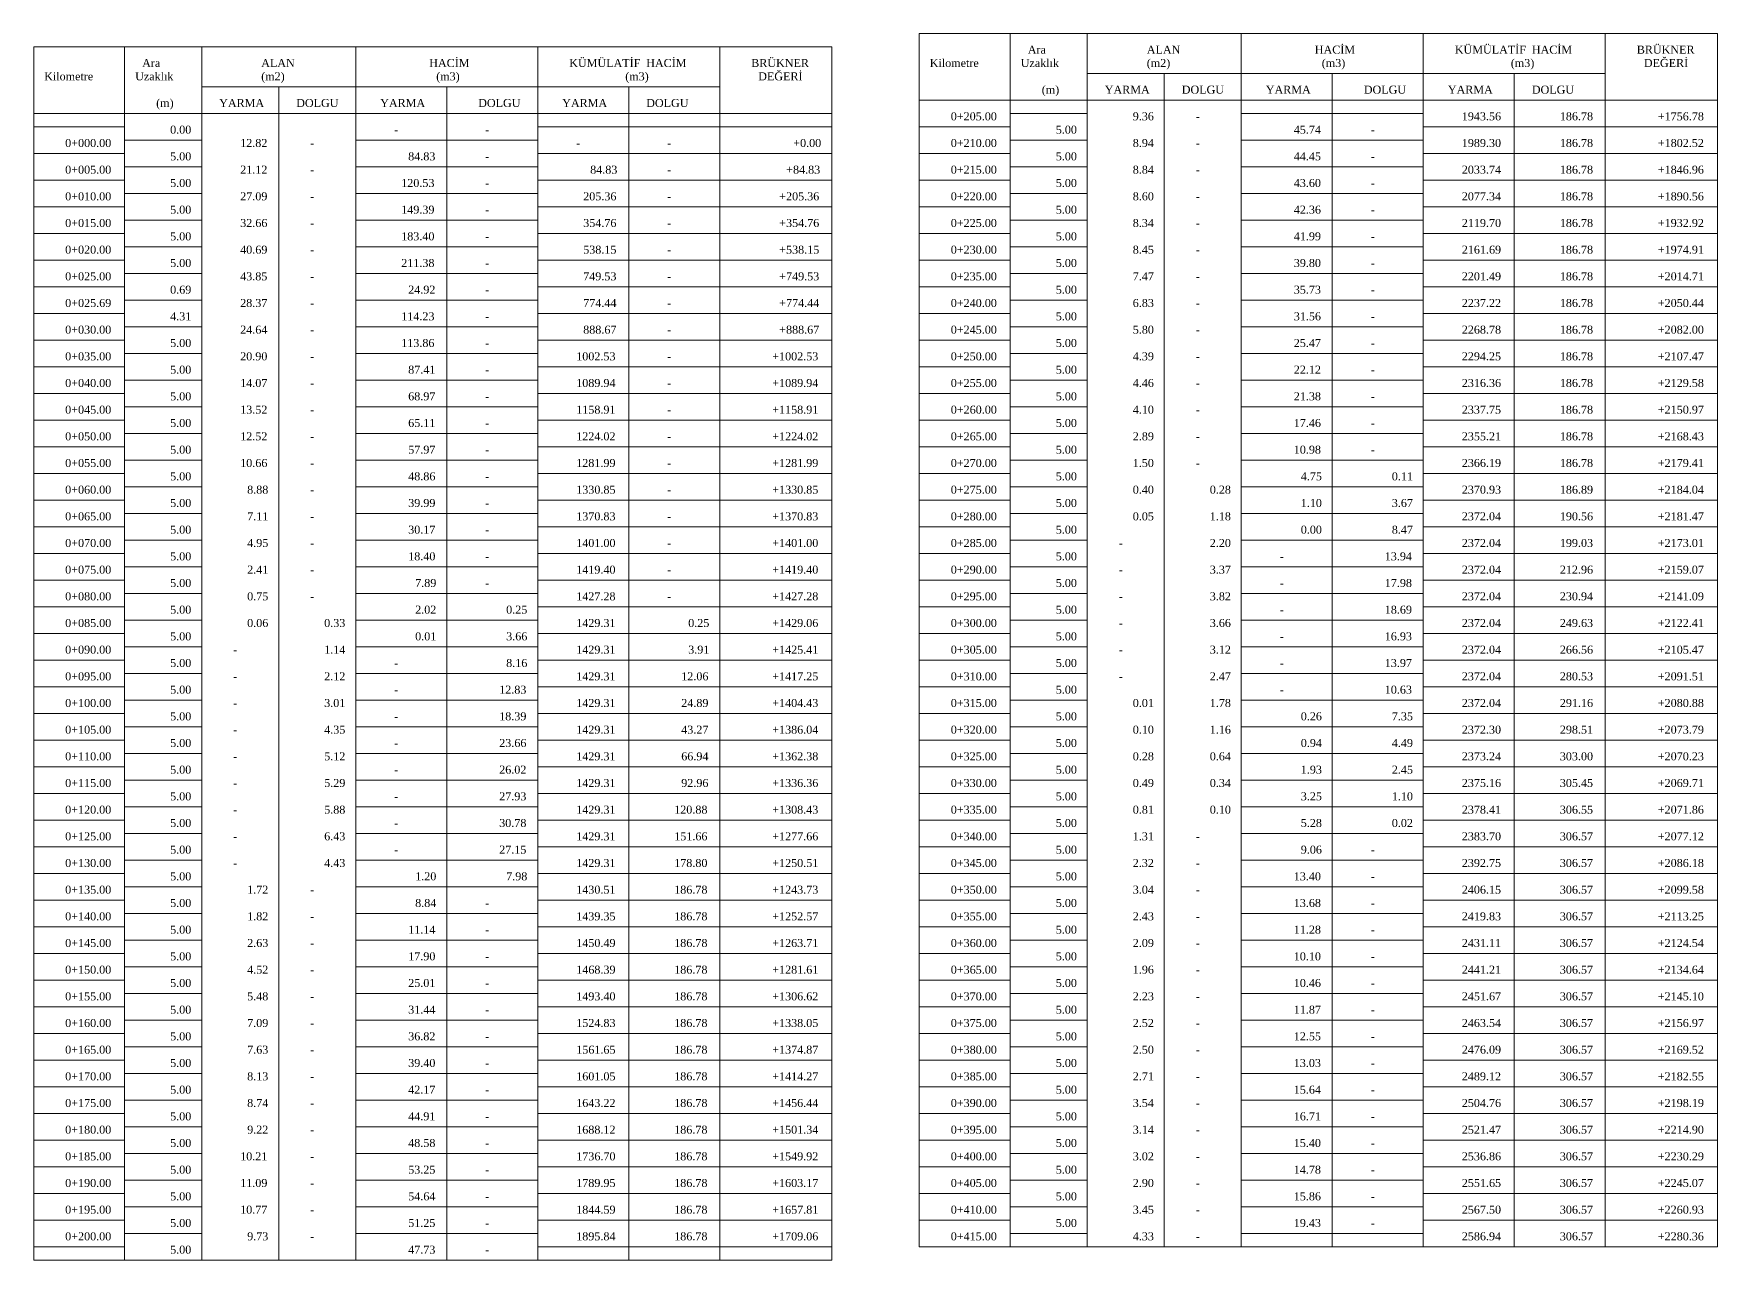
# Model space of a CAD drawing. Header units: metres. Extents: x 478603 to 489313, y 4282657 to 4289463.
# Drawn here: x 484956.5 to 485272.2, y 4286406.4 to 4286636.4 of the extents above; entities that cross this region are included whole.
import ezdxf

# ---------------------------------------------------------------- set-up
doc = ezdxf.new("R2010")
doc.units = ezdxf.units.M
for name, color, linetype, lineweight in [('TB_C', 96, 'Continuous', 0), ('TB_M', 18, 'Continuous', 0), ('TB_R', 1, 'Continuous', 0)]:
    doc.layers.add(name, color=color, linetype=linetype, lineweight=lineweight)
doc.styles.get("Standard").update_dxf_attribs({"font": 'times.ttf'})

msp = doc.modelspace()

# ---------------------------------------------------------------- linework, layer by layer
at = {"layer": 'TB_C'}
for p, q in [((485122.54, 4286636.44), (485272.17, 4286636.44)), ((485122.54, 4286636.44), (485122.54, 4286408.94)), ((485139.6, 4286636.44), (485139.6, 4286408.94)), ((485154.04, 4286636.44), (485154.04, 4286408.94)), ((485182.92, 4286636.44), (485182.92, 4286408.94)), ((485217.04, 4286636.44), (485217.04, 4286408.94)), ((485251.17, 4286636.44), (485251.17, 4286408.94)), ((485272.17, 4286636.44), (485272.17, 4286408.94)), ((484956.51, 4286633.94), (485106.14, 4286633.94)), ((484956.51, 4286633.94), (484956.51, 4286406.44)), ((484973.57, 4286633.94), (484973.57, 4286406.44)), ((484988.01, 4286633.94), (484988.01, 4286406.44)), ((485016.89, 4286633.94), (485016.89, 4286406.44)), ((485051.01, 4286633.94), (485051.01, 4286406.44)), ((485085.14, 4286633.94), (485085.14, 4286406.44)), ((485106.14, 4286633.94), (485106.14, 4286406.44)), ((485154.04, 4286628.94), (485251.17, 4286628.94)), ((485168.48, 4286628.94), (485168.48, 4286408.94)), ((485199.98, 4286628.94), (485199.98, 4286408.94)), ((485234.1, 4286628.94), (485234.1, 4286408.94)), ((484988.01, 4286626.44), (485085.14, 4286626.44)), ((485002.45, 4286626.44), (485002.45, 4286406.44)), ((485033.95, 4286626.44), (485033.95, 4286406.44)), ((485068.07, 4286626.44), (485068.07, 4286406.44)), ((484956.51, 4286621.44), (485106.14, 4286621.44)), ((485122.54, 4286623.94), (485272.17, 4286623.94)), ((485139.6, 4286621.44), (485154.04, 4286621.44)), ((485182.92, 4286621.44), (485217.04, 4286621.44)), ((484956.51, 4286618.94), (484973.57, 4286618.94)), ((485051.01, 4286618.94), (485106.14, 4286618.94)), ((485122.54, 4286618.94), (485139.6, 4286618.94)), ((485217.04, 4286618.94), (485272.17, 4286618.94)), ((484973.57, 4286616.44), (484988.01, 4286616.44)), ((485016.89, 4286616.44), (485051.01, 4286616.44)), ((485139.6, 4286616.44), (485154.04, 4286616.44)), ((485182.92, 4286616.44), (485217.04, 4286616.44)), ((484956.51, 4286613.94), (484973.57, 4286613.94)), ((485051.01, 4286613.94), (485106.14, 4286613.94)), ((485122.54, 4286613.94), (485139.6, 4286613.94)), ((485217.04, 4286613.94), (485272.17, 4286613.94)), ((484956.51, 4286608.94), (484973.57, 4286608.94)), ((484973.57, 4286611.44), (484988.01, 4286611.44)), ((485016.89, 4286611.44), (485051.01, 4286611.44)), ((485051.01, 4286608.94), (485106.14, 4286608.94)), ((485122.54, 4286608.94), (485139.6, 4286608.94)), ((485139.6, 4286611.44), (485154.04, 4286611.44)), ((485182.92, 4286611.44), (485217.04, 4286611.44)), ((485217.04, 4286608.94), (485272.17, 4286608.94)), ((484973.57, 4286606.44), (484988.01, 4286606.44)), ((485016.89, 4286606.44), (485051.01, 4286606.44)), ((485139.6, 4286606.44), (485154.04, 4286606.44)), ((485182.92, 4286606.44), (485217.04, 4286606.44)), ((484956.51, 4286603.94), (484973.57, 4286603.94)), ((485051.01, 4286603.94), (485106.14, 4286603.94)), ((485122.54, 4286603.94), (485139.6, 4286603.94)), ((485217.04, 4286603.94), (485272.17, 4286603.94)), ((484973.57, 4286601.44), (484988.01, 4286601.44)), ((485016.89, 4286601.44), (485051.01, 4286601.44)), ((485139.6, 4286601.44), (485154.04, 4286601.44)), ((485182.92, 4286601.44), (485217.04, 4286601.44)), ((484956.51, 4286598.94), (484973.57, 4286598.94)), ((484973.57, 4286596.44), (484988.01, 4286596.44)), ((485016.89, 4286596.44), (485051.01, 4286596.44)), ((485051.01, 4286598.94), (485106.14, 4286598.94)), ((485122.54, 4286598.94), (485139.6, 4286598.94)), ((485139.6, 4286596.44), (485154.04, 4286596.44)), ((485182.92, 4286596.44), (485217.04, 4286596.44)), ((485217.04, 4286598.94), (485272.17, 4286598.94)), ((484956.51, 4286593.94), (484973.57, 4286593.94)), ((485051.01, 4286593.94), (485106.14, 4286593.94)), ((485122.54, 4286593.94), (485139.6, 4286593.94)), ((485217.04, 4286593.94), (485272.17, 4286593.94)), ((484973.57, 4286591.44), (484988.01, 4286591.44)), ((485016.89, 4286591.44), (485051.01, 4286591.44)), ((485139.6, 4286591.44), (485154.04, 4286591.44)), ((485182.92, 4286591.44), (485217.04, 4286591.44)), ((484956.51, 4286588.94), (484973.57, 4286588.94)), ((485051.01, 4286588.94), (485106.14, 4286588.94)), ((485122.54, 4286588.94), (485139.6, 4286588.94)), ((485217.04, 4286588.94), (485272.17, 4286588.94)), ((484956.51, 4286583.94), (484973.57, 4286583.94)), ((484973.57, 4286586.44), (484988.01, 4286586.44)), ((485016.89, 4286586.44), (485051.01, 4286586.44)), ((485051.01, 4286583.94), (485106.14, 4286583.94)), ((485122.54, 4286583.94), (485139.6, 4286583.94)), ((485139.6, 4286586.44), (485154.04, 4286586.44)), ((485182.92, 4286586.44), (485217.04, 4286586.44)), ((485217.04, 4286583.94), (485272.17, 4286583.94)), ((484973.57, 4286581.44), (484988.01, 4286581.44)), ((485016.89, 4286581.44), (485051.01, 4286581.44)), ((485139.6, 4286581.44), (485154.04, 4286581.44)), ((485182.92, 4286581.44), (485217.04, 4286581.44)), ((484956.51, 4286578.94), (484973.57, 4286578.94)), ((485051.01, 4286578.94), (485106.14, 4286578.94)), ((485122.54, 4286578.94), (485139.6, 4286578.94)), ((485217.04, 4286578.94), (485272.17, 4286578.94)), ((484973.57, 4286576.44), (484988.01, 4286576.44)), ((485016.89, 4286576.44), (485051.01, 4286576.44)), ((485139.6, 4286576.44), (485154.04, 4286576.44)), ((485182.92, 4286576.44), (485217.04, 4286576.44)), ((484956.51, 4286573.94), (484973.57, 4286573.94)), ((484973.57, 4286571.44), (484988.01, 4286571.44)), ((485016.89, 4286571.44), (485051.01, 4286571.44)), ((485051.01, 4286573.94), (485106.14, 4286573.94)), ((485122.54, 4286573.94), (485139.6, 4286573.94)), ((485139.6, 4286571.44), (485154.04, 4286571.44)), ((485182.92, 4286571.44), (485217.04, 4286571.44)), ((485217.04, 4286573.94), (485272.17, 4286573.94)), ((484956.51, 4286568.94), (484973.57, 4286568.94)), ((485051.01, 4286568.94), (485106.14, 4286568.94)), ((485122.54, 4286568.94), (485139.6, 4286568.94)), ((485217.04, 4286568.94), (485272.17, 4286568.94)), ((484973.57, 4286566.44), (484988.01, 4286566.44)), ((485016.89, 4286566.44), (485051.01, 4286566.44)), ((485139.6, 4286566.44), (485154.04, 4286566.44)), ((485182.92, 4286566.44), (485217.04, 4286566.44)), ((484956.51, 4286563.94), (484973.57, 4286563.94)), ((484973.57, 4286561.44), (484988.01, 4286561.44)), ((485016.89, 4286561.44), (485051.01, 4286561.44)), ((485051.01, 4286563.94), (485106.14, 4286563.94)), ((485122.54, 4286563.94), (485139.6, 4286563.94)), ((485139.6, 4286561.44), (485154.04, 4286561.44)), ((485182.92, 4286561.44), (485217.04, 4286561.44)), ((485217.04, 4286563.94), (485272.17, 4286563.94)), ((484956.51, 4286558.94), (484973.57, 4286558.94)), ((485051.01, 4286558.94), (485106.14, 4286558.94)), ((485122.54, 4286558.94), (485139.6, 4286558.94)), ((485217.04, 4286558.94), (485272.17, 4286558.94)), ((484973.57, 4286556.44), (484988.01, 4286556.44)), ((485016.89, 4286556.44), (485051.01, 4286556.44)), ((485139.6, 4286556.44), (485154.04, 4286556.44)), ((485182.92, 4286556.44), (485217.04, 4286556.44)), ((484956.51, 4286553.94), (484973.57, 4286553.94)), ((485051.01, 4286553.94), (485106.14, 4286553.94)), ((485122.54, 4286553.94), (485139.6, 4286553.94)), ((485217.04, 4286553.94), (485272.17, 4286553.94)), ((484956.51, 4286548.94), (484973.57, 4286548.94)), ((484973.57, 4286551.44), (484988.01, 4286551.44)), ((485016.89, 4286551.44), (485051.01, 4286551.44)), ((485051.01, 4286548.94), (485106.14, 4286548.94)), ((485122.54, 4286548.94), (485139.6, 4286548.94)), ((485139.6, 4286551.44), (485154.04, 4286551.44)), ((485182.92, 4286551.44), (485217.04, 4286551.44)), ((485217.04, 4286548.94), (485272.17, 4286548.94)), ((484973.57, 4286546.44), (484988.01, 4286546.44)), ((485016.89, 4286546.44), (485051.01, 4286546.44)), ((485139.6, 4286546.44), (485154.04, 4286546.44)), ((485182.92, 4286546.44), (485217.04, 4286546.44)), ((484956.51, 4286543.94), (484973.57, 4286543.94)), ((485051.01, 4286543.94), (485106.14, 4286543.94)), ((485122.54, 4286543.94), (485139.6, 4286543.94)), ((485217.04, 4286543.94), (485272.17, 4286543.94)), ((484973.57, 4286541.44), (484988.01, 4286541.44)), ((485016.89, 4286541.44), (485051.01, 4286541.44)), ((485139.6, 4286541.44), (485154.04, 4286541.44)), ((485182.92, 4286541.44), (485217.04, 4286541.44)), ((484956.51, 4286538.94), (484973.57, 4286538.94)), ((484973.57, 4286536.44), (484988.01, 4286536.44)), ((485016.89, 4286536.44), (485051.01, 4286536.44)), ((485051.01, 4286538.94), (485106.14, 4286538.94)), ((485122.54, 4286538.94), (485139.6, 4286538.94)), ((485139.6, 4286536.44), (485154.04, 4286536.44)), ((485182.92, 4286536.44), (485217.04, 4286536.44)), ((485217.04, 4286538.94), (485272.17, 4286538.94)), ((484956.51, 4286533.94), (484973.57, 4286533.94)), ((485051.01, 4286533.94), (485106.14, 4286533.94)), ((485122.54, 4286533.94), (485139.6, 4286533.94)), ((485217.04, 4286533.94), (485272.17, 4286533.94)), ((484973.57, 4286531.44), (484988.01, 4286531.44)), ((485016.89, 4286531.44), (485051.01, 4286531.44)), ((485139.6, 4286531.44), (485154.04, 4286531.44)), ((485182.92, 4286531.44), (485217.04, 4286531.44)), ((484956.51, 4286528.94), (484973.57, 4286528.94)), ((485051.01, 4286528.94), (485106.14, 4286528.94)), ((485122.54, 4286528.94), (485139.6, 4286528.94)), ((485217.04, 4286528.94), (485272.17, 4286528.94)), ((484956.51, 4286523.94), (484973.57, 4286523.94)), ((484973.57, 4286526.44), (484988.01, 4286526.44)), ((485016.89, 4286526.44), (485051.01, 4286526.44)), ((485051.01, 4286523.94), (485106.14, 4286523.94)), ((485122.54, 4286523.94), (485139.6, 4286523.94)), ((485139.6, 4286526.44), (485154.04, 4286526.44)), ((485182.92, 4286526.44), (485217.04, 4286526.44)), ((485217.04, 4286523.94), (485272.17, 4286523.94)), ((484973.57, 4286521.44), (484988.01, 4286521.44)), ((485016.89, 4286521.44), (485051.01, 4286521.44)), ((485139.6, 4286521.44), (485154.04, 4286521.44)), ((485182.92, 4286521.44), (485217.04, 4286521.44)), ((484956.51, 4286518.94), (484973.57, 4286518.94)), ((485051.01, 4286518.94), (485106.14, 4286518.94)), ((485122.54, 4286518.94), (485139.6, 4286518.94)), ((485217.04, 4286518.94), (485272.17, 4286518.94)), ((484973.57, 4286516.44), (484988.01, 4286516.44)), ((485016.89, 4286516.44), (485051.01, 4286516.44)), ((485139.6, 4286516.44), (485154.04, 4286516.44)), ((485182.92, 4286516.44), (485217.04, 4286516.44)), ((484956.51, 4286513.94), (484973.57, 4286513.94)), ((484973.57, 4286511.44), (484988.01, 4286511.44)), ((485016.89, 4286511.44), (485051.01, 4286511.44)), ((485051.01, 4286513.94), (485106.14, 4286513.94)), ((485122.54, 4286513.94), (485139.6, 4286513.94)), ((485139.6, 4286511.44), (485154.04, 4286511.44)), ((485182.92, 4286511.44), (485217.04, 4286511.44)), ((485217.04, 4286513.94), (485272.17, 4286513.94)), ((484956.51, 4286508.94), (484973.57, 4286508.94)), ((485051.01, 4286508.94), (485106.14, 4286508.94)), ((485122.54, 4286508.94), (485139.6, 4286508.94)), ((485217.04, 4286508.94), (485272.17, 4286508.94)), ((484973.57, 4286506.44), (484988.01, 4286506.44)), ((485016.89, 4286506.44), (485051.01, 4286506.44)), ((485139.6, 4286506.44), (485154.04, 4286506.44)), ((485182.92, 4286506.44), (485217.04, 4286506.44)), ((484956.51, 4286503.94), (484973.57, 4286503.94)), ((484973.57, 4286501.44), (484988.01, 4286501.44)), ((485016.89, 4286501.44), (485051.01, 4286501.44)), ((485051.01, 4286503.94), (485106.14, 4286503.94)), ((485122.54, 4286503.94), (485139.6, 4286503.94)), ((485139.6, 4286501.44), (485154.04, 4286501.44)), ((485182.92, 4286501.44), (485217.04, 4286501.44)), ((485217.04, 4286503.94), (485272.17, 4286503.94)), ((484956.51, 4286498.94), (484973.57, 4286498.94)), ((485051.01, 4286498.94), (485106.14, 4286498.94)), ((485122.54, 4286498.94), (485139.6, 4286498.94)), ((485217.04, 4286498.94), (485272.17, 4286498.94)), ((484973.57, 4286496.44), (484988.01, 4286496.44)), ((485016.89, 4286496.44), (485051.01, 4286496.44)), ((485139.6, 4286496.44), (485154.04, 4286496.44)), ((485182.92, 4286496.44), (485217.04, 4286496.44)), ((484956.51, 4286493.94), (484973.57, 4286493.94)), ((485051.01, 4286493.94), (485106.14, 4286493.94)), ((485122.54, 4286493.94), (485139.6, 4286493.94)), ((485217.04, 4286493.94), (485272.17, 4286493.94)), ((484956.51, 4286488.94), (484973.57, 4286488.94)), ((484973.57, 4286491.44), (484988.01, 4286491.44)), ((485016.89, 4286491.44), (485051.01, 4286491.44)), ((485051.01, 4286488.94), (485106.14, 4286488.94)), ((485122.54, 4286488.94), (485139.6, 4286488.94)), ((485139.6, 4286491.44), (485154.04, 4286491.44)), ((485182.92, 4286491.44), (485217.04, 4286491.44)), ((485217.04, 4286488.94), (485272.17, 4286488.94)), ((484973.57, 4286486.44), (484988.01, 4286486.44)), ((485016.89, 4286486.44), (485051.01, 4286486.44)), ((485139.6, 4286486.44), (485154.04, 4286486.44)), ((485182.92, 4286486.44), (485217.04, 4286486.44)), ((484956.51, 4286483.94), (484973.57, 4286483.94)), ((485051.01, 4286483.94), (485106.14, 4286483.94)), ((485122.54, 4286483.94), (485139.6, 4286483.94)), ((485217.04, 4286483.94), (485272.17, 4286483.94)), ((484973.57, 4286481.44), (484988.01, 4286481.44)), ((485016.89, 4286481.44), (485051.01, 4286481.44)), ((485139.6, 4286481.44), (485154.04, 4286481.44)), ((485182.92, 4286481.44), (485217.04, 4286481.44)), ((484956.51, 4286478.94), (484973.57, 4286478.94)), ((484973.57, 4286476.44), (484988.01, 4286476.44)), ((485016.89, 4286476.44), (485051.01, 4286476.44)), ((485051.01, 4286478.94), (485106.14, 4286478.94)), ((485122.54, 4286478.94), (485139.6, 4286478.94)), ((485139.6, 4286476.44), (485154.04, 4286476.44)), ((485182.92, 4286476.44), (485217.04, 4286476.44)), ((485217.04, 4286478.94), (485272.17, 4286478.94)), ((484956.51, 4286473.94), (484973.57, 4286473.94)), ((485051.01, 4286473.94), (485106.14, 4286473.94)), ((485122.54, 4286473.94), (485139.6, 4286473.94)), ((485217.04, 4286473.94), (485272.17, 4286473.94)), ((484973.57, 4286471.44), (484988.01, 4286471.44)), ((485016.89, 4286471.44), (485051.01, 4286471.44)), ((485139.6, 4286471.44), (485154.04, 4286471.44)), ((485182.92, 4286471.44), (485217.04, 4286471.44)), ((484956.51, 4286468.94), (484973.57, 4286468.94)), ((485051.01, 4286468.94), (485106.14, 4286468.94)), ((485122.54, 4286468.94), (485139.6, 4286468.94)), ((485217.04, 4286468.94), (485272.17, 4286468.94)), ((484956.51, 4286463.94), (484973.57, 4286463.94)), ((484973.57, 4286466.44), (484988.01, 4286466.44)), ((485016.89, 4286466.44), (485051.01, 4286466.44)), ((485051.01, 4286463.94), (485106.14, 4286463.94)), ((485122.54, 4286463.94), (485139.6, 4286463.94)), ((485139.6, 4286466.44), (485154.04, 4286466.44)), ((485182.92, 4286466.44), (485217.04, 4286466.44)), ((485217.04, 4286463.94), (485272.17, 4286463.94)), ((484973.57, 4286461.44), (484988.01, 4286461.44)), ((485016.89, 4286461.44), (485051.01, 4286461.44)), ((485139.6, 4286461.44), (485154.04, 4286461.44)), ((485182.92, 4286461.44), (485217.04, 4286461.44)), ((484956.51, 4286458.94), (484973.57, 4286458.94)), ((485051.01, 4286458.94), (485106.14, 4286458.94)), ((485122.54, 4286458.94), (485139.6, 4286458.94)), ((485217.04, 4286458.94), (485272.17, 4286458.94)), ((484973.57, 4286456.44), (484988.01, 4286456.44)), ((485016.89, 4286456.44), (485051.01, 4286456.44)), ((485139.6, 4286456.44), (485154.04, 4286456.44)), ((485182.92, 4286456.44), (485217.04, 4286456.44)), ((484956.51, 4286453.94), (484973.57, 4286453.94)), ((484973.57, 4286451.44), (484988.01, 4286451.44)), ((485016.89, 4286451.44), (485051.01, 4286451.44)), ((485051.01, 4286453.94), (485106.14, 4286453.94)), ((485122.54, 4286453.94), (485139.6, 4286453.94)), ((485139.6, 4286451.44), (485154.04, 4286451.44)), ((485182.92, 4286451.44), (485217.04, 4286451.44)), ((485217.04, 4286453.94), (485272.17, 4286453.94)), ((484956.51, 4286448.94), (484973.57, 4286448.94)), ((485051.01, 4286448.94), (485106.14, 4286448.94)), ((485122.54, 4286448.94), (485139.6, 4286448.94)), ((485217.04, 4286448.94), (485272.17, 4286448.94)), ((484973.57, 4286446.44), (484988.01, 4286446.44)), ((485016.89, 4286446.44), (485051.01, 4286446.44)), ((485139.6, 4286446.44), (485154.04, 4286446.44)), ((485182.92, 4286446.44), (485217.04, 4286446.44)), ((484956.51, 4286443.94), (484973.57, 4286443.94)), ((484973.57, 4286441.44), (484988.01, 4286441.44)), ((485016.89, 4286441.44), (485051.01, 4286441.44)), ((485051.01, 4286443.94), (485106.14, 4286443.94)), ((485122.54, 4286443.94), (485139.6, 4286443.94)), ((485139.6, 4286441.44), (485154.04, 4286441.44)), ((485182.92, 4286441.44), (485217.04, 4286441.44)), ((485217.04, 4286443.94), (485272.17, 4286443.94)), ((484956.51, 4286438.94), (484973.57, 4286438.94)), ((485051.01, 4286438.94), (485106.14, 4286438.94)), ((485122.54, 4286438.94), (485139.6, 4286438.94)), ((485217.04, 4286438.94), (485272.17, 4286438.94)), ((484973.57, 4286436.44), (484988.01, 4286436.44)), ((485016.89, 4286436.44), (485051.01, 4286436.44)), ((485139.6, 4286436.44), (485154.04, 4286436.44)), ((485182.92, 4286436.44), (485217.04, 4286436.44)), ((484956.51, 4286433.94), (484973.57, 4286433.94)), ((485051.01, 4286433.94), (485106.14, 4286433.94)), ((485122.54, 4286433.94), (485139.6, 4286433.94)), ((485217.04, 4286433.94), (485272.17, 4286433.94)), ((484956.51, 4286428.94), (484973.57, 4286428.94)), ((484973.57, 4286431.44), (484988.01, 4286431.44)), ((485016.89, 4286431.44), (485051.01, 4286431.44)), ((485051.01, 4286428.94), (485106.14, 4286428.94)), ((485122.54, 4286428.94), (485139.6, 4286428.94)), ((485139.6, 4286431.44), (485154.04, 4286431.44)), ((485182.92, 4286431.44), (485217.04, 4286431.44)), ((485217.04, 4286428.94), (485272.17, 4286428.94)), ((484973.57, 4286426.44), (484988.01, 4286426.44)), ((485016.89, 4286426.44), (485051.01, 4286426.44)), ((485139.6, 4286426.44), (485154.04, 4286426.44)), ((485182.92, 4286426.44), (485217.04, 4286426.44)), ((484956.51, 4286423.94), (484973.57, 4286423.94)), ((485051.01, 4286423.94), (485106.14, 4286423.94)), ((485122.54, 4286423.94), (485139.6, 4286423.94)), ((485217.04, 4286423.94), (485272.17, 4286423.94)), ((484973.57, 4286421.44), (484988.01, 4286421.44)), ((485016.89, 4286421.44), (485051.01, 4286421.44)), ((485139.6, 4286421.44), (485154.04, 4286421.44)), ((485182.92, 4286421.44), (485217.04, 4286421.44)), ((484956.51, 4286418.94), (484973.57, 4286418.94)), ((484973.57, 4286416.44), (484988.01, 4286416.44)), ((485016.89, 4286416.44), (485051.01, 4286416.44)), ((485051.01, 4286418.94), (485106.14, 4286418.94)), ((485122.54, 4286418.94), (485139.6, 4286418.94)), ((485139.6, 4286416.44), (485154.04, 4286416.44)), ((485182.92, 4286416.44), (485217.04, 4286416.44)), ((485217.04, 4286418.94), (485272.17, 4286418.94)), ((484956.51, 4286413.94), (484973.57, 4286413.94)), ((485051.01, 4286413.94), (485106.14, 4286413.94)), ((485122.54, 4286413.94), (485139.6, 4286413.94)), ((485217.04, 4286413.94), (485272.17, 4286413.94)), ((484973.57, 4286411.44), (484988.01, 4286411.44)), ((485016.89, 4286411.44), (485051.01, 4286411.44)), ((485139.6, 4286411.44), (485154.04, 4286411.44)), ((485182.92, 4286411.44), (485217.04, 4286411.44)), ((484956.51, 4286408.94), (484973.57, 4286408.94)), ((485051.01, 4286408.94), (485106.14, 4286408.94)), ((485122.54, 4286408.94), (485272.17, 4286408.94)), ((484956.51, 4286406.44), (485106.14, 4286406.44))]:
    msp.add_line(p, q, dxfattribs=at)

# ---------------------------------------------------------------- texts
at = {"layer": 'TB_M'}
for s, p in [('Ara', (485142.89, 4286632.69)), ('ALAN', (485165.2, 4286632.69)), ('HACİM', (485196.7, 4286632.69)), ('KÜMÜLATİF', (485222.95, 4286632.69)), ('HACİM', (485237.39, 4286632.69)), ('BRÜKNER', (485257.07, 4286632.69)), ('Ara', (484976.85, 4286630.19)), ('ALAN', (484999.17, 4286630.19)), ('HACİM', (485030.67, 4286630.19)), ('KÜMÜLATİF', (485056.92, 4286630.19)), ('HACİM', (485071.35, 4286630.19)), ('BRÜKNER', (485091.04, 4286630.19)), ('Kilometre', (485124.51, 4286630.19)), ('Uzaklık', (485141.57, 4286630.19)), ('(m2)', (485165.2, 4286630.19)), ('(m3)', (485198.01, 4286630.19)), ('(m3)', (485233.45, 4286630.19)), ('DEĞERİ', (485258.39, 4286630.19)), ('Kilometre', (484958.48, 4286627.69)), ('Uzaklık', (484975.54, 4286627.69)), ('(m2)', (484999.17, 4286627.69)), ('(m3)', (485031.98, 4286627.69)), ('(m3)', (485067.42, 4286627.69)), ('DEĞERİ', (485092.35, 4286627.69)), ('(m)', (485145.51, 4286625.19)), ('YARMA', (485157.32, 4286625.19)), ('DOLGU', (485171.76, 4286625.19)), ('YARMA', (485187.51, 4286625.19)), ('DOLGU', (485205.89, 4286625.19)), ('YARMA', (485221.64, 4286625.19)), ('DOLGU', (485237.39, 4286625.19)), ('(m)', (484979.48, 4286622.69)), ('YARMA', (484991.29, 4286622.69)), ('DOLGU', (485005.73, 4286622.69)), ('YARMA', (485021.48, 4286622.69)), ('DOLGU', (485039.85, 4286622.69)), ('YARMA', (485055.6, 4286622.69)), ('DOLGU', (485071.35, 4286622.69)), ('0+205.00', (485128.45, 4286620.19)), ('-', (485024.1, 4286617.69)), ('-', (485041.17, 4286617.69)), ('-', (485174.39, 4286620.19)), ('-', (485207.2, 4286617.69)), ('0+000.00', (484962.42, 4286615.19)), ('-', (485008.35, 4286615.19)), ('-', (485058.23, 4286615.19)), ('-', (485075.29, 4286615.19)), ('0+210.00', (485128.45, 4286615.19)), ('-', (485174.39, 4286615.19)), ('-', (485041.17, 4286612.69)), ('-', (485207.2, 4286612.69)), ('0+005.00', (484962.42, 4286610.19)), ('-', (485008.35, 4286610.19)), ('-', (485075.29, 4286610.19)), ('0+215.00', (485128.45, 4286610.19)), ('-', (485174.39, 4286610.19)), ('0+010.00', (484962.42, 4286605.19)), ('-', (485008.35, 4286605.19)), ('-', (485041.17, 4286607.69)), ('-', (485075.29, 4286605.19)), ('0+220.00', (485128.45, 4286605.19)), ('-', (485174.39, 4286605.19)), ('-', (485207.2, 4286607.69)), ('-', (485041.17, 4286602.69)), ('-', (485207.2, 4286602.69)), ('0+015.00', (484962.42, 4286600.19)), ('-', (485008.35, 4286600.19)), ('-', (485075.29, 4286600.19)), ('0+225.00', (485128.45, 4286600.19)), ('-', (485174.39, 4286600.19)), ('0+020.00', (484962.42, 4286595.19)), ('-', (485041.17, 4286597.69)), ('0+230.00', (485128.45, 4286595.19)), ('-', (485207.2, 4286597.69)), ('-', (485008.35, 4286595.19)), ('-', (485041.17, 4286592.69)), ('-', (485075.29, 4286595.19)), ('-', (485174.39, 4286595.19)), ('-', (485207.2, 4286592.69)), ('0+025.00', (484962.42, 4286590.19)), ('-', (485008.35, 4286590.19)), ('-', (485075.29, 4286590.19)), ('0+235.00', (485128.45, 4286590.19)), ('-', (485174.39, 4286590.19)), ('0+025.69', (484962.42, 4286585.19)), ('-', (485041.17, 4286587.69)), ('0+240.00', (485128.45, 4286585.19)), ('-', (485207.2, 4286587.69)), ('-', (485008.35, 4286585.19)), ('-', (485075.29, 4286585.19)), ('-', (485174.39, 4286585.19)), ('0+030.00', (484962.42, 4286580.19)), ('-', (485008.35, 4286580.19)), ('-', (485041.17, 4286582.69)), ('-', (485075.29, 4286580.19)), ('0+245.00', (485128.45, 4286580.19)), ('-', (485174.39, 4286580.19)), ('-', (485207.2, 4286582.69)), ('-', (485041.17, 4286577.69)), ('-', (485207.2, 4286577.69)), ('0+035.00', (484962.42, 4286575.19)), ('-', (485008.35, 4286575.19)), ('-', (485075.29, 4286575.19)), ('0+250.00', (485128.45, 4286575.19)), ('-', (485174.39, 4286575.19)), ('0+040.00', (484962.42, 4286570.19)), ('-', (485041.17, 4286572.69)), ('0+255.00', (485128.45, 4286570.19)), ('-', (485207.2, 4286572.69)), ('-', (485008.35, 4286570.19)), ('-', (485041.17, 4286567.69)), ('-', (485075.29, 4286570.19)), ('-', (485174.39, 4286570.19)), ('-', (485207.2, 4286567.69)), ('0+045.00', (484962.42, 4286565.19)), ('-', (485008.35, 4286565.19)), ('-', (485075.29, 4286565.19)), ('0+260.00', (485128.45, 4286565.19)), ('-', (485174.39, 4286565.19)), ('0+050.00', (484962.42, 4286560.19)), ('-', (485041.17, 4286562.69)), ('0+265.00', (485128.45, 4286560.19)), ('-', (485207.2, 4286562.69)), ('-', (485008.35, 4286560.19)), ('-', (485041.17, 4286557.69)), ('-', (485075.29, 4286560.19)), ('-', (485174.39, 4286560.19)), ('-', (485207.2, 4286557.69)), ('0+055.00', (484962.42, 4286555.19)), ('-', (485008.35, 4286555.19)), ('-', (485075.29, 4286555.19)), ('0+270.00', (485128.45, 4286555.19)), ('-', (485174.39, 4286555.19)), ('-', (485041.17, 4286552.69)), ('0+060.00', (484962.42, 4286550.19)), ('-', (485008.35, 4286550.19)), ('-', (485075.29, 4286550.19)), ('0+275.00', (485128.45, 4286550.19)), ('0+065.00', (484962.42, 4286545.19)), ('-', (485008.35, 4286545.19)), ('-', (485041.17, 4286547.69)), ('-', (485075.29, 4286545.19)), ('0+280.00', (485128.45, 4286545.19)), ('-', (485041.17, 4286542.69)), ('0+070.00', (484962.42, 4286540.19)), ('-', (485008.35, 4286540.19)), ('-', (485075.29, 4286540.19)), ('0+285.00', (485128.45, 4286540.19)), ('-', (485159.95, 4286540.19)), ('0+075.00', (484962.42, 4286535.19)), ('-', (485041.17, 4286537.69)), ('0+290.00', (485128.45, 4286535.19)), ('-', (485190.14, 4286537.69)), ('-', (485008.35, 4286535.19)), ('-', (485041.17, 4286532.69)), ('-', (485075.29, 4286535.19)), ('-', (485159.95, 4286535.19)), ('-', (485190.14, 4286532.69)), ('0+080.00', (484962.42, 4286530.19)), ('-', (485008.35, 4286530.19)), ('-', (485075.29, 4286530.19)), ('0+295.00', (485128.45, 4286530.19)), ('-', (485159.95, 4286530.19)), ('0+085.00', (484962.42, 4286525.19)), ('0+300.00', (485128.45, 4286525.19)), ('-', (485190.14, 4286527.69)), ('-', (485159.95, 4286525.19)), ('0+090.00', (484962.42, 4286520.19)), ('-', (484993.92, 4286520.19)), ('0+305.00', (485128.45, 4286520.19)), ('-', (485159.95, 4286520.19)), ('-', (485190.14, 4286522.69)), ('-', (485024.1, 4286517.69)), ('-', (485190.14, 4286517.69)), ('0+095.00', (484962.42, 4286515.19)), ('-', (484993.92, 4286515.19)), ('0+310.00', (485128.45, 4286515.19)), ('-', (485159.95, 4286515.19)), ('0+100.00', (484962.42, 4286510.19)), ('-', (485024.1, 4286512.69)), ('0+315.00', (485128.45, 4286510.19)), ('-', (485190.14, 4286512.69)), ('-', (484993.92, 4286510.19)), ('-', (485024.1, 4286507.69)), ('0+105.00', (484962.42, 4286505.19)), ('-', (484993.92, 4286505.19)), ('0+320.00', (485128.45, 4286505.19)), ('0+110.00', (484962.42, 4286500.19)), ('-', (485024.1, 4286502.69)), ('0+325.00', (485128.45, 4286500.19)), ('-', (484993.92, 4286500.19)), ('-', (485024.1, 4286497.69)), ('0+115.00', (484962.42, 4286495.19)), ('-', (484993.92, 4286495.19)), ('0+330.00', (485128.45, 4286495.19)), ('-', (485024.1, 4286492.69)), ('0+120.00', (484962.42, 4286490.19)), ('-', (484993.92, 4286490.19)), ('0+335.00', (485128.45, 4286490.19)), ('0+125.00', (484962.42, 4286485.19)), ('-', (484993.92, 4286485.19)), ('-', (485024.1, 4286487.69)), ('0+340.00', (485128.45, 4286485.19)), ('-', (485174.39, 4286485.19)), ('-', (485024.1, 4286482.69)), ('-', (485207.2, 4286482.69)), ('0+130.00', (484962.42, 4286480.19)), ('-', (484993.92, 4286480.19)), ('0+345.00', (485128.45, 4286480.19)), ('-', (485174.39, 4286480.19)), ('0+135.00', (484962.42, 4286475.19)), ('0+350.00', (485128.45, 4286475.19)), ('-', (485207.2, 4286477.69)), ('-', (485008.35, 4286475.19)), ('-', (485041.17, 4286472.69)), ('-', (485174.39, 4286475.19)), ('-', (485207.2, 4286472.69)), ('0+140.00', (484962.42, 4286470.19)), ('-', (485008.35, 4286470.19)), ('0+355.00', (485128.45, 4286470.19)), ('-', (485174.39, 4286470.19)), ('0+145.00', (484962.42, 4286465.19)), ('-', (485041.17, 4286467.69)), ('0+360.00', (485128.45, 4286465.19)), ('-', (485207.2, 4286467.69)), ('-', (485008.35, 4286465.19)), ('-', (485174.39, 4286465.19)), ('0+150.00', (484962.42, 4286460.19)), ('-', (485008.35, 4286460.19)), ('-', (485041.17, 4286462.69)), ('0+365.00', (485128.45, 4286460.19)), ('-', (485174.39, 4286460.19)), ('-', (485207.2, 4286462.69)), ('-', (485041.17, 4286457.69)), ('-', (485207.2, 4286457.69)), ('0+155.00', (484962.42, 4286455.19)), ('-', (485008.35, 4286455.19)), ('0+370.00', (485128.45, 4286455.19)), ('-', (485174.39, 4286455.19)), ('0+160.00', (484962.42, 4286450.19)), ('-', (485041.17, 4286452.69)), ('0+375.00', (485128.45, 4286450.19)), ('-', (485207.2, 4286452.69)), ('-', (485008.35, 4286450.19)), ('-', (485041.17, 4286447.69)), ('-', (485174.39, 4286450.19)), ('-', (485207.2, 4286447.69)), ('0+165.00', (484962.42, 4286445.19)), ('-', (485008.35, 4286445.19)), ('0+380.00', (485128.45, 4286445.19)), ('-', (485174.39, 4286445.19)), ('0+170.00', (484962.42, 4286440.19)), ('-', (485041.17, 4286442.69)), ('0+385.00', (485128.45, 4286440.19)), ('-', (485207.2, 4286442.69)), ('-', (485008.35, 4286440.19)), ('-', (485041.17, 4286437.69)), ('-', (485174.39, 4286440.19)), ('-', (485207.2, 4286437.69)), ('0+175.00', (484962.42, 4286435.19)), ('-', (485008.35, 4286435.19)), ('0+390.00', (485128.45, 4286435.19)), ('-', (485174.39, 4286435.19)), ('-', (485041.17, 4286432.69)), ('-', (485207.2, 4286432.69)), ('0+180.00', (484962.42, 4286430.19)), ('-', (485008.35, 4286430.19)), ('0+395.00', (485128.45, 4286430.19)), ('-', (485174.39, 4286430.19)), ('0+185.00', (484962.42, 4286425.19)), ('-', (485008.35, 4286425.19)), ('-', (485041.17, 4286427.69)), ('0+400.00', (485128.45, 4286425.19)), ('-', (485174.39, 4286425.19)), ('-', (485207.2, 4286427.69)), ('-', (485041.17, 4286422.69)), ('-', (485207.2, 4286422.69)), ('0+190.00', (484962.42, 4286420.19)), ('-', (485008.35, 4286420.19)), ('0+405.00', (485128.45, 4286420.19)), ('-', (485174.39, 4286420.19)), ('0+195.00', (484962.42, 4286415.19)), ('-', (485041.17, 4286417.69)), ('0+410.00', (485128.45, 4286415.19)), ('-', (485207.2, 4286417.69)), ('-', (485008.35, 4286415.19)), ('-', (485041.17, 4286412.69)), ('-', (485174.39, 4286415.19)), ('-', (485207.2, 4286412.69)), ('0+200.00', (484962.42, 4286410.19)), ('-', (485008.35, 4286410.19)), ('0+415.00', (485128.45, 4286410.19)), ('-', (485174.39, 4286410.19)), ('-', (485041.17, 4286407.69))]:
    msp.add_text(s, height=1.5, dxfattribs=at).set_placement(p)
at = {"layer": 'TB_R'}
for s, p in [('9.36', (485162.57, 4286620.19)), ('1943.56', (485224.26, 4286620.19)), ('186.78', (485242.64, 4286620.19)), ('+1756.78', (485261.01, 4286620.19)), ('0.00', (484982.1, 4286617.69)), ('5.00', (485148.14, 4286617.69)), ('45.74', (485192.76, 4286617.69)), ('12.82', (484995.23, 4286615.19)), ('+0.00', (485098.92, 4286615.19)), ('8.94', (485162.57, 4286615.19)), ('1989.30', (485224.26, 4286615.19)), ('186.78', (485242.64, 4286615.19)), ('+1802.52', (485261.01, 4286615.19)), ('5.00', (484982.1, 4286612.69)), ('84.83', (485026.73, 4286612.69)), ('5.00', (485148.14, 4286612.69)), ('44.45', (485192.76, 4286612.69)), ('5.00', (484982.1, 4286607.69)), ('21.12', (484995.23, 4286610.19)), ('120.53', (485025.42, 4286607.69)), ('84.83', (485060.85, 4286610.19)), ('+84.83', (485097.6, 4286610.19)), ('5.00', (485148.14, 4286607.69)), ('8.84', (485162.57, 4286610.19)), ('43.60', (485192.76, 4286607.69)), ('2033.74', (485224.26, 4286610.19)), ('186.78', (485242.64, 4286610.19)), ('+1846.96', (485261.01, 4286610.19)), ('27.09', (484995.23, 4286605.19)), ('205.36', (485059.54, 4286605.19)), ('+205.36', (485096.29, 4286605.19)), ('8.60', (485162.57, 4286605.19)), ('2077.34', (485224.26, 4286605.19)), ('186.78', (485242.64, 4286605.19)), ('+1890.56', (485261.01, 4286605.19)), ('5.00', (484982.1, 4286602.69)), ('149.39', (485025.42, 4286602.69)), ('5.00', (485148.14, 4286602.69)), ('42.36', (485192.76, 4286602.69)), ('32.66', (484995.23, 4286600.19)), ('354.76', (485059.54, 4286600.19)), ('+354.76', (485096.29, 4286600.19)), ('8.34', (485162.57, 4286600.19)), ('2119.70', (485224.26, 4286600.19)), ('186.78', (485242.64, 4286600.19)), ('+1932.92', (485261.01, 4286600.19)), ('5.00', (484982.1, 4286597.69)), ('40.69', (484995.23, 4286595.19)), ('183.40', (485025.42, 4286597.69)), ('538.15', (485059.54, 4286595.19)), ('+538.15', (485096.29, 4286595.19)), ('5.00', (485148.14, 4286597.69)), ('8.45', (485162.57, 4286595.19)), ('41.99', (485192.76, 4286597.69)), ('2161.69', (485224.26, 4286595.19)), ('186.78', (485242.64, 4286595.19)), ('+1974.91', (485261.01, 4286595.19)), ('5.00', (484982.1, 4286592.69)), ('211.38', (485025.42, 4286592.69)), ('5.00', (485148.14, 4286592.69)), ('39.80', (485192.76, 4286592.69)), ('43.85', (484995.23, 4286590.19)), ('749.53', (485059.54, 4286590.19)), ('+749.53', (485096.29, 4286590.19)), ('7.47', (485162.57, 4286590.19)), ('2201.49', (485224.26, 4286590.19)), ('186.78', (485242.64, 4286590.19)), ('+2014.71', (485261.01, 4286590.19)), ('0.69', (484982.1, 4286587.69)), ('28.37', (484995.23, 4286585.19)), ('24.92', (485026.73, 4286587.69)), ('774.44', (485059.54, 4286585.19)), ('+774.44', (485096.29, 4286585.19)), ('5.00', (485148.14, 4286587.69)), ('6.83', (485162.57, 4286585.19)), ('35.73', (485192.76, 4286587.69)), ('2237.22', (485224.26, 4286585.19)), ('186.78', (485242.64, 4286585.19)), ('+2050.44', (485261.01, 4286585.19)), ('4.31', (484982.1, 4286582.69)), ('114.23', (485025.42, 4286582.69)), ('5.00', (485148.14, 4286582.69)), ('31.56', (485192.76, 4286582.69)), ('24.64', (484995.23, 4286580.19)), ('888.67', (485059.54, 4286580.19)), ('+888.67', (485096.29, 4286580.19)), ('5.80', (485162.57, 4286580.19)), ('2268.78', (485224.26, 4286580.19)), ('186.78', (485242.64, 4286580.19)), ('+2082.00', (485261.01, 4286580.19)), ('5.00', (484982.1, 4286577.69)), ('113.86', (485025.42, 4286577.69)), ('5.00', (485148.14, 4286577.69)), ('25.47', (485192.76, 4286577.69)), ('5.00', (484982.1, 4286572.69)), ('20.90', (484995.23, 4286575.19)), ('87.41', (485026.73, 4286572.69)), ('1002.53', (485058.23, 4286575.19)), ('+1002.53', (485094.98, 4286575.19)), ('5.00', (485148.14, 4286572.69)), ('4.39', (485162.57, 4286575.19)), ('22.12', (485192.76, 4286572.69)), ('2294.25', (485224.26, 4286575.19)), ('186.78', (485242.64, 4286575.19)), ('+2107.47', (485261.01, 4286575.19)), ('14.07', (484995.23, 4286570.19)), ('1089.94', (485058.23, 4286570.19)), ('+1089.94', (485094.98, 4286570.19)), ('4.46', (485162.57, 4286570.19)), ('2316.36', (485224.26, 4286570.19)), ('186.78', (485242.64, 4286570.19)), ('+2129.58', (485261.01, 4286570.19)), ('5.00', (484982.1, 4286567.69)), ('68.97', (485026.73, 4286567.69)), ('5.00', (485148.14, 4286567.69)), ('21.38', (485192.76, 4286567.69)), ('13.52', (484995.23, 4286565.19)), ('1158.91', (485058.23, 4286565.19)), ('+1158.91', (485094.98, 4286565.19)), ('4.10', (485162.57, 4286565.19)), ('2337.75', (485224.26, 4286565.19)), ('186.78', (485242.64, 4286565.19)), ('+2150.97', (485261.01, 4286565.19)), ('5.00', (484982.1, 4286562.69)), ('12.52', (484995.23, 4286560.19)), ('65.11', (485026.73, 4286562.69)), ('1224.02', (485058.23, 4286560.19)), ('+1224.02', (485094.98, 4286560.19)), ('5.00', (485148.14, 4286562.69)), ('2.89', (485162.57, 4286560.19)), ('17.46', (485192.76, 4286562.69)), ('2355.21', (485224.26, 4286560.19)), ('186.78', (485242.64, 4286560.19)), ('+2168.43', (485261.01, 4286560.19)), ('5.00', (484982.1, 4286557.69)), ('57.97', (485026.73, 4286557.69)), ('5.00', (485148.14, 4286557.69)), ('10.98', (485192.76, 4286557.69)), ('10.66', (484995.23, 4286555.19)), ('1281.99', (485058.23, 4286555.19)), ('+1281.99', (485094.98, 4286555.19)), ('1.50', (485162.57, 4286555.19)), ('2366.19', (485224.26, 4286555.19)), ('186.78', (485242.64, 4286555.19)), ('+2179.41', (485261.01, 4286555.19)), ('5.00', (484982.1, 4286552.69)), ('48.86', (485026.73, 4286552.69)), ('5.00', (485148.14, 4286552.69)), ('4.75', (485194.07, 4286552.69)), ('0.11', (485211.14, 4286552.69)), ('5.00', (484982.1, 4286547.69)), ('8.88', (484996.54, 4286550.19)), ('39.99', (485026.73, 4286547.69)), ('1330.85', (485058.23, 4286550.19)), ('+1330.85', (485094.98, 4286550.19)), ('5.00', (485148.14, 4286547.69)), ('0.40', (485162.57, 4286550.19)), ('0.28', (485177.01, 4286550.19)), ('1.10', (485194.07, 4286547.69)), ('3.67', (485211.14, 4286547.69)), ('2370.93', (485224.26, 4286550.19)), ('186.89', (485242.64, 4286550.19)), ('+2184.04', (485261.01, 4286550.19)), ('7.11', (484996.54, 4286545.19)), ('1370.83', (485058.23, 4286545.19)), ('+1370.83', (485094.98, 4286545.19)), ('0.05', (485162.57, 4286545.19)), ('1.18', (485177.01, 4286545.19)), ('2372.04', (485224.26, 4286545.19)), ('190.56', (485242.64, 4286545.19)), ('+2181.47', (485261.01, 4286545.19)), ('5.00', (484982.1, 4286542.69)), ('30.17', (485026.73, 4286542.69)), ('5.00', (485148.14, 4286542.69)), ('0.00', (485194.07, 4286542.69)), ('8.47', (485211.14, 4286542.69)), ('4.95', (484996.54, 4286540.19)), ('1401.00', (485058.23, 4286540.19)), ('+1401.00', (485094.98, 4286540.19)), ('2.20', (485177.01, 4286540.19)), ('2372.04', (485224.26, 4286540.19)), ('199.03', (485242.64, 4286540.19)), ('+2173.01', (485261.01, 4286540.19)), ('5.00', (484982.1, 4286537.69)), ('2.41', (484996.54, 4286535.19)), ('18.40', (485026.73, 4286537.69)), ('1419.40', (485058.23, 4286535.19)), ('+1419.40', (485094.98, 4286535.19)), ('5.00', (485148.14, 4286537.69)), ('3.37', (485177.01, 4286535.19)), ('13.94', (485209.82, 4286537.69)), ('2372.04', (485224.26, 4286535.19)), ('212.96', (485242.64, 4286535.19)), ('+2159.07', (485261.01, 4286535.19)), ('5.00', (484982.1, 4286532.69)), ('7.89', (485028.04, 4286532.69)), ('5.00', (485148.14, 4286532.69)), ('17.98', (485209.82, 4286532.69)), ('0.75', (484996.54, 4286530.19)), ('1427.28', (485058.23, 4286530.19)), ('+1427.28', (485094.98, 4286530.19)), ('3.82', (485177.01, 4286530.19)), ('2372.04', (485224.26, 4286530.19)), ('230.94', (485242.64, 4286530.19)), ('+2141.09', (485261.01, 4286530.19)), ('5.00', (484982.1, 4286527.69)), ('0.06', (484996.54, 4286525.19)), ('0.33', (485010.98, 4286525.19)), ('2.02', (485028.04, 4286527.69)), ('0.25', (485045.1, 4286527.69)), ('1429.31', (485058.23, 4286525.19)), ('0.25', (485079.23, 4286525.19)), ('+1429.06', (485094.98, 4286525.19)), ('5.00', (485148.14, 4286527.69)), ('3.66', (485177.01, 4286525.19)), ('18.69', (485209.82, 4286527.69)), ('2372.04', (485224.26, 4286525.19)), ('249.63', (485242.64, 4286525.19)), ('+2122.41', (485261.01, 4286525.19)), ('5.00', (484982.1, 4286522.69)), ('0.01', (485028.04, 4286522.69)), ('3.66', (485045.1, 4286522.69)), ('5.00', (485148.14, 4286522.69)), ('16.93', (485209.82, 4286522.69)), ('1.14', (485010.98, 4286520.19)), ('1429.31', (485058.23, 4286520.19)), ('3.91', (485079.23, 4286520.19)), ('+1425.41', (485094.98, 4286520.19)), ('3.12', (485177.01, 4286520.19)), ('2372.04', (485224.26, 4286520.19)), ('266.56', (485242.64, 4286520.19)), ('+2105.47', (485261.01, 4286520.19)), ('5.00', (484982.1, 4286517.69)), ('8.16', (485045.1, 4286517.69)), ('5.00', (485148.14, 4286517.69)), ('13.97', (485209.82, 4286517.69)), ('5.00', (484982.1, 4286512.69)), ('2.12', (485010.98, 4286515.19)), ('12.83', (485043.79, 4286512.69)), ('1429.31', (485058.23, 4286515.19)), ('12.06', (485077.92, 4286515.19)), ('+1417.25', (485094.98, 4286515.19)), ('5.00', (485148.14, 4286512.69)), ('2.47', (485177.01, 4286515.19)), ('10.63', (485209.82, 4286512.69)), ('2372.04', (485224.26, 4286515.19)), ('280.53', (485242.64, 4286515.19)), ('+2091.51', (485261.01, 4286515.19)), ('3.01', (485010.98, 4286510.19)), ('1429.31', (485058.23, 4286510.19)), ('24.89', (485077.92, 4286510.19)), ('+1404.43', (485094.98, 4286510.19)), ('0.01', (485162.57, 4286510.19)), ('1.78', (485177.01, 4286510.19)), ('2372.04', (485224.26, 4286510.19)), ('291.16', (485242.64, 4286510.19)), ('+2080.88', (485261.01, 4286510.19)), ('5.00', (484982.1, 4286507.69)), ('18.39', (485043.79, 4286507.69)), ('5.00', (485148.14, 4286507.69)), ('0.26', (485194.07, 4286507.69)), ('7.35', (485211.14, 4286507.69)), ('4.35', (485010.98, 4286505.19)), ('1429.31', (485058.23, 4286505.19)), ('43.27', (485077.92, 4286505.19)), ('+1386.04', (485094.98, 4286505.19)), ('0.10', (485162.57, 4286505.19)), ('1.16', (485177.01, 4286505.19)), ('2372.30', (485224.26, 4286505.19)), ('298.51', (485242.64, 4286505.19)), ('+2073.79', (485261.01, 4286505.19)), ('5.00', (484982.1, 4286502.69)), ('5.12', (485010.98, 4286500.19)), ('23.66', (485043.79, 4286502.69)), ('1429.31', (485058.23, 4286500.19)), ('66.94', (485077.92, 4286500.19)), ('+1362.38', (485094.98, 4286500.19)), ('5.00', (485148.14, 4286502.69)), ('0.28', (485162.57, 4286500.19)), ('0.64', (485177.01, 4286500.19)), ('0.94', (485194.07, 4286502.69)), ('4.49', (485211.14, 4286502.69)), ('2373.24', (485224.26, 4286500.19)), ('303.00', (485242.64, 4286500.19)), ('+2070.23', (485261.01, 4286500.19)), ('5.00', (484982.1, 4286497.69)), ('26.02', (485043.79, 4286497.69)), ('5.00', (485148.14, 4286497.69)), ('1.93', (485194.07, 4286497.69)), ('2.45', (485211.14, 4286497.69)), ('5.29', (485010.98, 4286495.19)), ('1429.31', (485058.23, 4286495.19)), ('92.96', (485077.92, 4286495.19)), ('+1336.36', (485094.98, 4286495.19)), ('0.49', (485162.57, 4286495.19)), ('0.34', (485177.01, 4286495.19)), ('2375.16', (485224.26, 4286495.19)), ('305.45', (485242.64, 4286495.19)), ('+2069.71', (485261.01, 4286495.19)), ('5.00', (484982.1, 4286492.69)), ('27.93', (485043.79, 4286492.69)), ('5.00', (485148.14, 4286492.69)), ('3.25', (485194.07, 4286492.69)), ('1.10', (485211.14, 4286492.69)), ('5.00', (484982.1, 4286487.69)), ('5.88', (485010.98, 4286490.19)), ('30.78', (485043.79, 4286487.69)), ('1429.31', (485058.23, 4286490.19)), ('120.88', (485076.6, 4286490.19)), ('+1308.43', (485094.98, 4286490.19)), ('5.00', (485148.14, 4286487.69)), ('0.81', (485162.57, 4286490.19)), ('0.10', (485177.01, 4286490.19)), ('5.28', (485194.07, 4286487.69)), ('0.02', (485211.14, 4286487.69)), ('2378.41', (485224.26, 4286490.19)), ('306.55', (485242.64, 4286490.19)), ('+2071.86', (485261.01, 4286490.19)), ('6.43', (485010.98, 4286485.19)), ('1429.31', (485058.23, 4286485.19)), ('151.66', (485076.6, 4286485.19)), ('+1277.66', (485094.98, 4286485.19)), ('1.31', (485162.57, 4286485.19)), ('2383.70', (485224.26, 4286485.19)), ('306.57', (485242.64, 4286485.19)), ('+2077.12', (485261.01, 4286485.19)), ('5.00', (484982.1, 4286482.69)), ('27.15', (485043.79, 4286482.69)), ('5.00', (485148.14, 4286482.69)), ('9.06', (485194.07, 4286482.69)), ('4.43', (485010.98, 4286480.19)), ('1429.31', (485058.23, 4286480.19)), ('178.80', (485076.6, 4286480.19)), ('+1250.51', (485094.98, 4286480.19)), ('2.32', (485162.57, 4286480.19)), ('2392.75', (485224.26, 4286480.19)), ('306.57', (485242.64, 4286480.19)), ('+2086.18', (485261.01, 4286480.19)), ('5.00', (484982.1, 4286477.69)), ('1.72', (484996.54, 4286475.19)), ('1.20', (485028.04, 4286477.69)), ('7.98', (485045.1, 4286477.69)), ('1430.51', (485058.23, 4286475.19)), ('186.78', (485076.6, 4286475.19)), ('+1243.73', (485094.98, 4286475.19)), ('5.00', (485148.14, 4286477.69)), ('3.04', (485162.57, 4286475.19)), ('13.40', (485192.76, 4286477.69)), ('2406.15', (485224.26, 4286475.19)), ('306.57', (485242.64, 4286475.19)), ('+2099.58', (485261.01, 4286475.19)), ('5.00', (484982.1, 4286472.69)), ('8.84', (485028.04, 4286472.69)), ('5.00', (485148.14, 4286472.69)), ('13.68', (485192.76, 4286472.69)), ('1.82', (484996.54, 4286470.19)), ('1439.35', (485058.23, 4286470.19)), ('186.78', (485076.6, 4286470.19)), ('+1252.57', (485094.98, 4286470.19)), ('2.43', (485162.57, 4286470.19)), ('2419.83', (485224.26, 4286470.19)), ('306.57', (485242.64, 4286470.19)), ('+2113.25', (485261.01, 4286470.19)), ('5.00', (484982.1, 4286467.69)), ('2.63', (484996.54, 4286465.19)), ('11.14', (485026.73, 4286467.69)), ('1450.49', (485058.23, 4286465.19)), ('186.78', (485076.6, 4286465.19)), ('+1263.71', (485094.98, 4286465.19)), ('5.00', (485148.14, 4286467.69)), ('2.09', (485162.57, 4286465.19)), ('11.28', (485192.76, 4286467.69)), ('2431.11', (485224.26, 4286465.19)), ('306.57', (485242.64, 4286465.19)), ('+2124.54', (485261.01, 4286465.19)), ('5.00', (484982.1, 4286462.69)), ('17.90', (485026.73, 4286462.69)), ('5.00', (485148.14, 4286462.69)), ('10.10', (485192.76, 4286462.69)), ('4.52', (484996.54, 4286460.19)), ('1468.39', (485058.23, 4286460.19)), ('186.78', (485076.6, 4286460.19)), ('+1281.61', (485094.98, 4286460.19)), ('1.96', (485162.57, 4286460.19)), ('2441.21', (485224.26, 4286460.19)), ('306.57', (485242.64, 4286460.19)), ('+2134.64', (485261.01, 4286460.19)), ('5.00', (484982.1, 4286457.69)), ('25.01', (485026.73, 4286457.69)), ('5.00', (485148.14, 4286457.69)), ('10.46', (485192.76, 4286457.69)), ('5.00', (484982.1, 4286452.69)), ('5.48', (484996.54, 4286455.19)), ('31.44', (485026.73, 4286452.69)), ('1493.40', (485058.23, 4286455.19)), ('186.78', (485076.6, 4286455.19)), ('+1306.62', (485094.98, 4286455.19)), ('5.00', (485148.14, 4286452.69)), ('2.23', (485162.57, 4286455.19)), ('11.87', (485192.76, 4286452.69)), ('2451.67', (485224.26, 4286455.19)), ('306.57', (485242.64, 4286455.19)), ('+2145.10', (485261.01, 4286455.19)), ('7.09', (484996.54, 4286450.19)), ('1524.83', (485058.23, 4286450.19)), ('186.78', (485076.6, 4286450.19)), ('+1338.05', (485094.98, 4286450.19)), ('2.52', (485162.57, 4286450.19)), ('2463.54', (485224.26, 4286450.19)), ('306.57', (485242.64, 4286450.19)), ('+2156.97', (485261.01, 4286450.19)), ('5.00', (484982.1, 4286447.69)), ('36.82', (485026.73, 4286447.69)), ('5.00', (485148.14, 4286447.69)), ('12.55', (485192.76, 4286447.69)), ('7.63', (484996.54, 4286445.19)), ('1561.65', (485058.23, 4286445.19)), ('186.78', (485076.6, 4286445.19)), ('+1374.87', (485094.98, 4286445.19)), ('2.50', (485162.57, 4286445.19)), ('2476.09', (485224.26, 4286445.19)), ('306.57', (485242.64, 4286445.19)), ('+2169.52', (485261.01, 4286445.19)), ('5.00', (484982.1, 4286442.69)), ('8.13', (484996.54, 4286440.19)), ('39.40', (485026.73, 4286442.69)), ('1601.05', (485058.23, 4286440.19)), ('186.78', (485076.6, 4286440.19)), ('+1414.27', (485094.98, 4286440.19)), ('5.00', (485148.14, 4286442.69)), ('2.71', (485162.57, 4286440.19)), ('13.03', (485192.76, 4286442.69)), ('2489.12', (485224.26, 4286440.19)), ('306.57', (485242.64, 4286440.19)), ('+2182.55', (485261.01, 4286440.19)), ('5.00', (484982.1, 4286437.69)), ('42.17', (485026.73, 4286437.69)), ('5.00', (485148.14, 4286437.69)), ('15.64', (485192.76, 4286437.69)), ('8.74', (484996.54, 4286435.19)), ('1643.22', (485058.23, 4286435.19)), ('186.78', (485076.6, 4286435.19)), ('+1456.44', (485094.98, 4286435.19)), ('3.54', (485162.57, 4286435.19)), ('2504.76', (485224.26, 4286435.19)), ('306.57', (485242.64, 4286435.19)), ('+2198.19', (485261.01, 4286435.19)), ('5.00', (484982.1, 4286432.69)), ('44.91', (485026.73, 4286432.69)), ('5.00', (485148.14, 4286432.69)), ('16.71', (485192.76, 4286432.69)), ('5.00', (484982.1, 4286427.69)), ('9.22', (484996.54, 4286430.19)), ('48.58', (485026.73, 4286427.69)), ('1688.12', (485058.23, 4286430.19)), ('186.78', (485076.6, 4286430.19)), ('+1501.34', (485094.98, 4286430.19)), ('5.00', (485148.14, 4286427.69)), ('3.14', (485162.57, 4286430.19)), ('15.40', (485192.76, 4286427.69)), ('2521.47', (485224.26, 4286430.19)), ('306.57', (485242.64, 4286430.19)), ('+2214.90', (485261.01, 4286430.19)), ('10.21', (484995.23, 4286425.19)), ('1736.70', (485058.23, 4286425.19)), ('186.78', (485076.6, 4286425.19)), ('+1549.92', (485094.98, 4286425.19)), ('3.02', (485162.57, 4286425.19)), ('2536.86', (485224.26, 4286425.19)), ('306.57', (485242.64, 4286425.19)), ('+2230.29', (485261.01, 4286425.19)), ('5.00', (484982.1, 4286422.69)), ('53.25', (485026.73, 4286422.69)), ('5.00', (485148.14, 4286422.69)), ('14.78', (485192.76, 4286422.69)), ('11.09', (484995.23, 4286420.19)), ('1789.95', (485058.23, 4286420.19)), ('186.78', (485076.6, 4286420.19)), ('+1603.17', (485094.98, 4286420.19)), ('2.90', (485162.57, 4286420.19)), ('2551.65', (485224.26, 4286420.19)), ('306.57', (485242.64, 4286420.19)), ('+2245.07', (485261.01, 4286420.19)), ('5.00', (484982.1, 4286417.69)), ('10.77', (484995.23, 4286415.19)), ('54.64', (485026.73, 4286417.69)), ('1844.59', (485058.23, 4286415.19)), ('186.78', (485076.6, 4286415.19)), ('+1657.81', (485094.98, 4286415.19)), ('5.00', (485148.14, 4286417.69)), ('3.45', (485162.57, 4286415.19)), ('15.86', (485192.76, 4286417.69)), ('2567.50', (485224.26, 4286415.19)), ('306.57', (485242.64, 4286415.19)), ('+2260.93', (485261.01, 4286415.19)), ('5.00', (484982.1, 4286412.69)), ('51.25', (485026.73, 4286412.69)), ('5.00', (485148.14, 4286412.69)), ('19.43', (485192.76, 4286412.69)), ('9.73', (484996.54, 4286410.19)), ('1895.84', (485058.23, 4286410.19)), ('186.78', (485076.6, 4286410.19)), ('+1709.06', (485094.98, 4286410.19)), ('4.33', (485162.57, 4286410.19)), ('2586.94', (485224.26, 4286410.19)), ('306.57', (485242.64, 4286410.19)), ('+2280.36', (485261.01, 4286410.19)), ('5.00', (484982.1, 4286407.69)), ('47.73', (485026.73, 4286407.69))]:
    msp.add_text(s, height=1.5, dxfattribs=at).set_placement(p)

doc.saveas('drawing.dxf')
